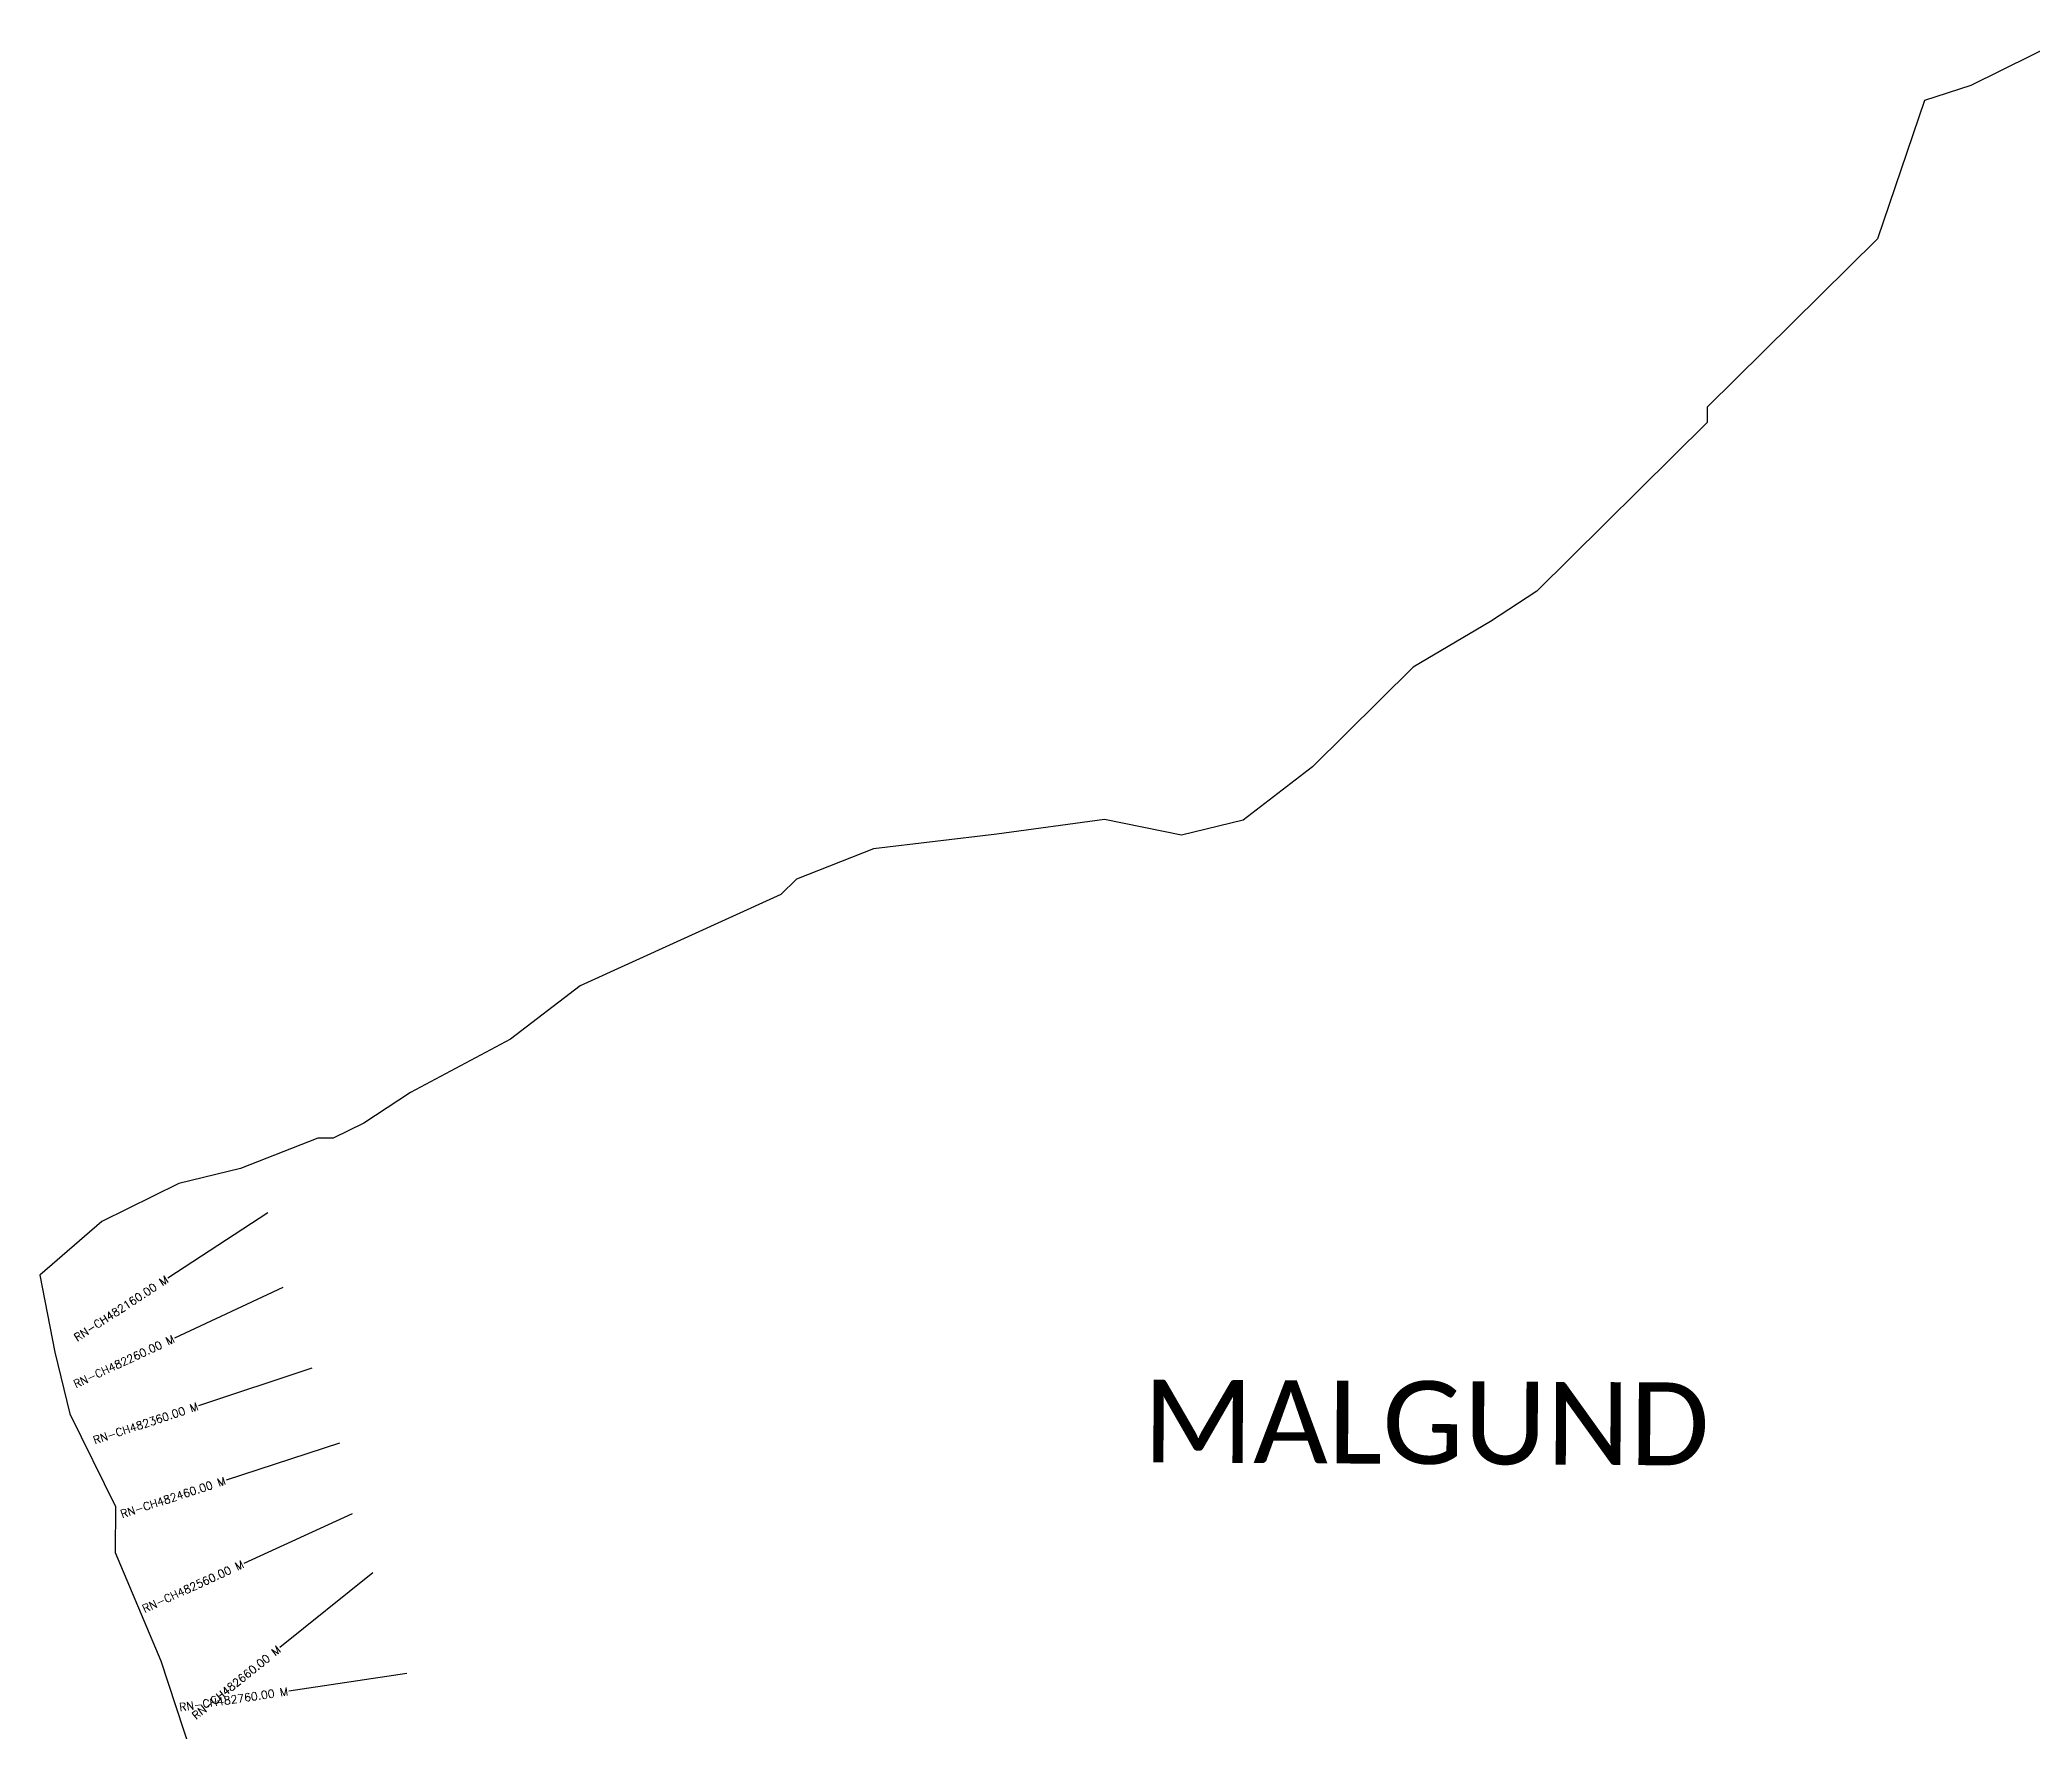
# Model space of a CAD drawing. Header units: metres. Extents: x 314061 to 319066, y 1897895 to 1902831.
# Drawn here: x 314061 to 316564, y 1900410 to 1902535 of the extents above; entities that cross this region are included whole.
import ezdxf
from ezdxf.enums import TextEntityAlignment as Align

# ---------------------------------------------------------------- set-up
doc = ezdxf.new("R2010")
doc.units = ezdxf.units.M
for name, color, linetype in [('CS', 134, 'Continuous'), ('CSMark', 6, 'Continuous'), ('VILLAGE BOUNDRY', 10, 'Continuous'), ('VILLAGE NAME', 250, 'Continuous')]:
    doc.layers.add(name, color=color, linetype=linetype)
doc.styles.get("Standard").update_dxf_attribs({"font": 'simplex.shx'})

msp = doc.modelspace()

# ---------------------------------------------------------------- linework, layer by layer
at = {"layer": 'CS'}
for p, q in [((314347.5, 1901061.2), (314221.9, 1900979.2)), ((314366.3, 1900967.1), (314230.3, 1900903.8)), ((314403, 1900865.9), (314260.6, 1900818.7)), ((314437.8, 1900771.8), (314295.2, 1900725.3)), ((314453.7, 1900683), (314317.3, 1900620.7)), ((314479.5, 1900608.8), (314362.6, 1900514.9)), ((314522.3, 1900482.4), (314373.9, 1900460.2))]:
    msp.add_line(p, q, dxfattribs=at)
at = {"layer": 'VILLAGE BOUNDRY'}
msp.add_lwpolyline([(316602.9, 1902534.6), (316486.6, 1902477.2), (316428.5, 1902458.2), (316369.5, 1902284.5), (316155.6, 1902073), (316155.5, 1902053.7), (315941.6, 1901842.2), (315883.4, 1901803.9), (315786.4, 1901746.4), (315660, 1901621.5), (315572.6, 1901554.3), (315495.1, 1901535.4), (315398.6, 1901555.3), (315263.1, 1901536.7), (315108.4, 1901518.3), (315011.5, 1901480.1), (314992, 1901460.9), (314740, 1901346.3), (314652.6, 1901279.1), (314526.6, 1901212.2), (314468.3, 1901173.8), (314429.6, 1901154.7), (314410.2, 1901154.8), (314313.3, 1901116.7), (314235.9, 1901097.8), (314139, 1901050), (314061.2, 1900982.7), (314080, 1900886), (314098.9, 1900808.5), (314156.3, 1900692.2), (314155.9, 1900634.2), (314213.2, 1900498.5), (314251.2, 1900382.3)], dxfattribs=at)

# ---------------------------------------------------------------- texts
at = {"layer": 'CSMark'}
for s, rotation, p in [('RN-CH482160.00 M', 33.1381, (314221, 1900978.6)), ('RN-CH482260.00 M', 24.9591, (314229.4, 1900903.4)), ('RN-CH482360.00 M', 18.3321, (314259.7, 1900818.4)), ('RN-CH482460.00 M', 18.0866, (314294.2, 1900725)), ('RN-CH482560.00 M', 24.5394, (314316.4, 1900620.3)), ('RN-CH482660.00 M', 38.7938, (314361.8, 1900514.2)), ('RN-CH482760.00 M', 8.4893, (314372.9, 1900460.1))]:
    msp.add_text(s, height=10, rotation=rotation, dxfattribs=at).set_placement(p, align=Align.MIDDLE_RIGHT)
at = {"layer": 'VILLAGE NAME', "insert": (315447.2, 1900851.7), "char_height": 104.042, "attachment_point": 1, "rotation": 359.6762}
msp.add_mtext_dynamic_manual_height_columns('{\\fCalibri|b0|i0|c0|p34;MALGUND}', width=844.715, gutter_width=520.2, heights=[0], dxfattribs=at)

doc.saveas('drawing.dxf')
